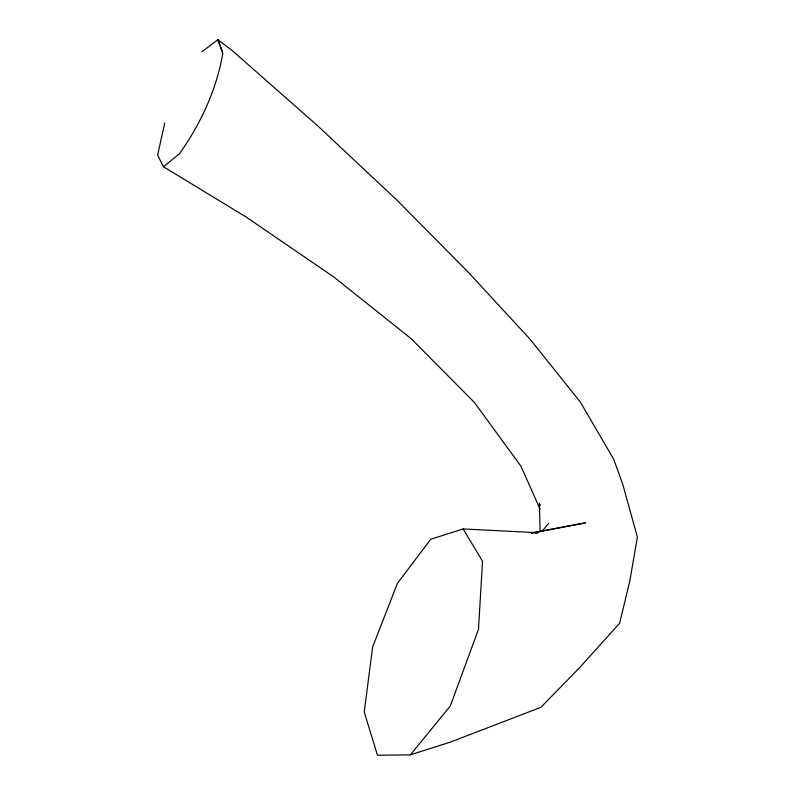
<?xml version="1.0" encoding="UTF-8"?>
<svg xmlns="http://www.w3.org/2000/svg" width="795" height="795" viewBox="0 0 795 795"><rect width="100%" height="100%" fill="white"/><g stroke="black" fill="none" stroke-linecap="round" stroke-linejoin="round"><path stroke-width="1.19" d="M164.764 122.987L157.609 155.124L163.472 166.731L246.281 217.114L333.96 277.097L411.194 338.72L474.396 402.439L521.083 466.397L539.984 508.939M542.299 531.1L548.51 523.428M410.399 754.843L450.288 705.98L478.481 629.372L482.535 561.22L463.107 528.943L430.701 539.288L397.391 583.411L372.646 646.951L364.229 711.992L377.476 755.25L410.399 754.843L450.139 742.182L540.918 707.312L579.545 667.701L619.633 623.25L629.869 580.658L637.391 537.132L622.624 483.827L613.631 459.073L580.3 402.012L530.305 339.485L468.056 272.009L396.784 199.992L317.344 125.511L231.603 50.045L217.88 39.75L201.92 51.814M163.472 166.731L179.461 153.793C200.718 123.702 216.598 89.676 222.829 53.205L217.88 39.75L222.421 51.784M531.368 532.968L585.488 522.842L531.934 533.077M535.621 533.147L538.056 532.73L463.107 528.943M540.252 505.531L539.437 503.295L540.073 531.785"/></g></svg>
